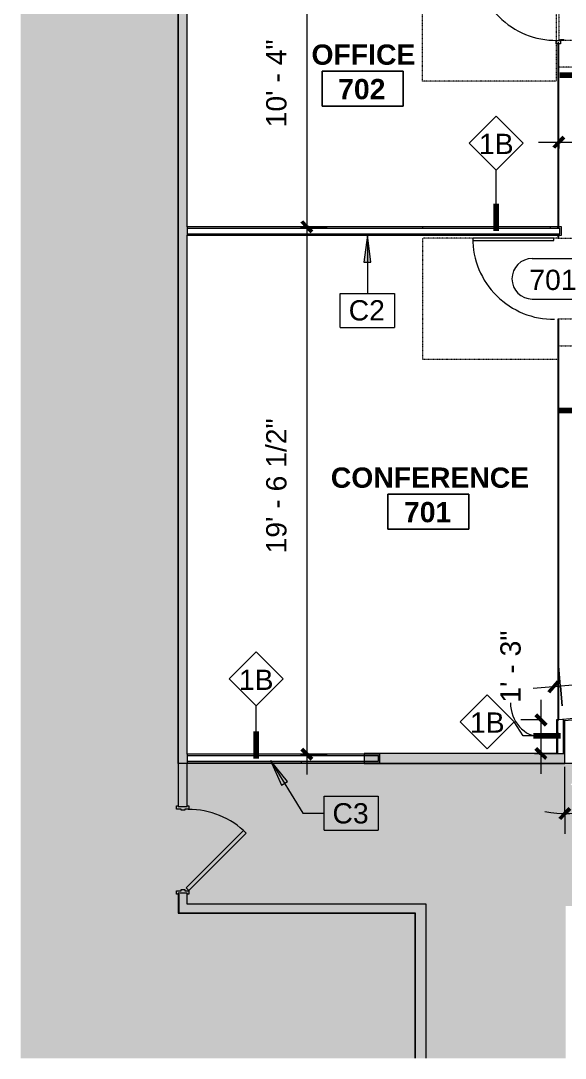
# Model space of a CAD drawing. Header units: inches. Extents: x 920 to 3122, y -545 to 2052.
# Drawn here: x 1658.6 to 1900.2, y 1170.4 to 1631.2 of the extents above; entities that cross this region are included whole.
import ezdxf

# ---------------------------------------------------------------- set-up
doc = ezdxf.new("R2010")
doc.units = ezdxf.units.IN
doc.header["$MEASUREMENT"] = 0
doc.linetypes.add('Dash 1_32_', pattern=[0.0625, 0.03125, -0.03125])
doc.linetypes.add('MN - Dash 1_32_', pattern=[0.0625, 0.03125, -0.03125])
for name, color, linetype, lineweight in [('A-ANNO-DIMS', 211, 'Continuous', 9), ('A-ANNO-DIMS-96', 211, 'Continuous', 9), ('A-ANNO-KEYN', 231, 'Continuous', 9), ('A-AREA-IDEN', 2, 'Continuous', 9), ('A-DETL', 90, 'Continuous', 9), ('A-DETL-GENF', 92, 'Continuous', 9), ('A-DOOR', 31, 'Continuous', 13), ('A-DOOR-IDEN', 31, 'Continuous', 9), ('A-GENM', 13, 'Dash 1_32_', 9), ('A-WALL', 113, 'Continuous', 13), ('A-WALL-IDEN', 211, 'Continuous', 9), ('A-WALL-PATT', 111, 'Continuous', 13), ('CORRIDOR', 7, 'Continuous', 9), ('I-WALL', 2, 'Continuous', 13), ('Victor Bldg - 7th Floor_LINK_dwg', 8, 'Continuous', 9)]:
    doc.layers.add(name, color=color, linetype=linetype, lineweight=lineweight)
doc.styles.add('Arial_1', font='arial.ttf', dxfattribs={"height": 9})
doc.styles.add('Swis721 Lt BT', font='swissl.ttf', dxfattribs={"height": 9})
doc.styles.add('Swis721 Lt BT_B', font='', dxfattribs={"height": 9})
doc.styles.get('Swis721 Lt BT_B').set_extended_font_data('Swis721 Lt BT', bold=True)
doc.dimstyles.new('OTJ_-_3_32__Linear__1_2__Tolerance', dxfattribs={"dimscale": 12, "dimtxt": 9.497835, "dimasz": 0.375, "dimexe": 0.75, "dimexo": 0.5, "dimgap": 0.5, "dimtad": 1, "dimdec": 1, "dimrnd": 0.5, "dimzin": 3, "dimdsep": 46, "dimlunit": 4, "dimtxsty": 'Swis721 Lt BT', "dimblk1": 'OBLIQUE', "dimblk2": 'OBLIQUE', "dimsah": 1, "dimcen": 0.09, "dimdle": 0.75, "dimazin": 0, "dimtfac": 1, "dimtdec": 4, "dimtix": 1, "dimtmove": 0, "dimatfit": 3, "dimfxl": 1, "dimtvp": 1, "dimfrac": 2, "dimtolj": 1, "dimtzin": 0, "dimarcsym": 2})
doc.dimstyles.new('OTJ_-_3_32__Linear__1_2__Tolerance_1', dxfattribs={"dimscale": 12, "dimtxt": 9.497835, "dimasz": 0.375, "dimexe": 0.75, "dimexo": 0.5, "dimgap": 0.5, "dimtad": 1, "dimdec": 1, "dimrnd": 0.5, "dimzin": 3, "dimdsep": 46, "dimlunit": 4, "dimtxsty": 'Swis721 Lt BT', "dimblk1": 'OBLIQUE', "dimblk2": 'OBLIQUE', "dimsah": 1, "dimcen": 0.09, "dimdle": 0.75, "dimazin": 0, "dimtfac": 1, "dimtdec": 4, "dimtix": 1, "dimtmove": 1, "dimatfit": 3, "dimfxl": 1, "dimtvp": 1, "dimfrac": 2, "dimtolj": 1, "dimtzin": 0, "dimarcsym": 2})
doc.dimstyles.new('OTJ_-_Angular_-_3_32_', dxfattribs={"dimscale": 12, "dimtxt": 9.497835, "dimasz": 0.375, "dimexe": 0.75, "dimexo": 0.5, "dimgap": 0.5, "dimtad": 1, "dimdec": 1, "dimrnd": 0.5, "dimzin": 3, "dimdsep": 46, "dimlunit": 4, "dimtxsty": 'Swis721 Lt BT', "dimblk1": 'OBLIQUE', "dimblk2": 'OBLIQUE', "dimsah": 1, "dimcen": 0.09, "dimdle": 0.75, "dimazin": 0, "dimtfac": 1, "dimtdec": 4, "dimtix": 1, "dimtmove": 0, "dimatfit": 3, "dimfxl": 1, "dimtvp": 1, "dimtfill": 1, "dimfrac": 2, "dimtolj": 1, "dimtzin": 0, "dimarcsym": 2})
pattern_1 = [(0, (1071.391, 0), (30.72, 7.68), [1.267, -21.773, 1.267, -21.773, -122.88]), (0, (1071.391, 0), (30.72, 7.68), [-46.08, 1.267, -44.813, 1.267, -21.773, -53.76]), (0, (1071.391, 0), (30.72, 7.68), [-115.2, 1.267, -14.093, 1.267, -37.133]), (120, (1082.911, 3.84), (-22.011075, 22.7643), [1.267, -21.773, 1.267, -21.773, -122.88]), (120, (1082.911, 3.84), (-22.011075, 22.7643), [-46.08, 1.267, -44.813, 1.267, -21.773, -53.76]), (120, (1082.911, 3.84), (-22.011075, 22.7643), [-115.2, 1.267, -14.093, 1.267, -37.133]), (240, (1086.751, 19.2), (-8.708925, -30.4443), [1.267, -21.773, 1.267, -21.773, -122.88]), (240, (1086.751, 19.2), (-8.708925, -30.4443), [-46.08, 1.267, -44.813, 1.267, -21.773, -53.76]), (240, (1086.751, 19.2), (-8.708925, -30.4443), [-115.2, 1.267, -14.093, 1.267, -37.133])]

# ---------------------------------------------------------------- blocks, each defined once
blk = doc.blocks.new('Door - Single - Solid Door-6976403-Level 07 CONSTRUCTION')
at = {"layer": 'A-DOOR'}
h = blk.add_hatch(color=250, dxfattribs=at)
h.paths.add_polyline_path([(-15.63, 2.66), (-15.63, 1.91), (-15.26, 1.91), (-15.26, -2.09), (-15.63, -2.09), (-15.63, -2.84), (-14.13, -2.84), (-14.13, -0.96), (-13.63, -0.96), (-13.63, 0.54), (-14.13, 0.54), (-14.13, 2.66), (-15.26, 2.66)], flags=0)
h.paths.add_polyline_path([(21.62, 0.54), (21.62, -0.96), (22.12, -0.96), (22.12, -2.84), (23.62, -2.84), (23.62, -2.09), (23.24, -2.09), (23.24, 1.91), (23.62, 1.91), (23.62, 2.66), (22.12, 2.66), (22.12, 0.54)], flags=0)
at = {"layer": 'A-DOOR', "color": 8, "lineweight": 20}
for p, q in [((-15.63, 2.66), (-14.13, 2.66)), ((-15.63, 1.91), (-15.63, 2.66)), ((-14.13, 2.66), (-14.13, 0.54)), ((-14.13, 0.54), (-13.63, 0.54)), ((-13.63, 0.54), (-13.63, -0.96)), ((21.62, 0.54), (22.12, 0.54)), ((21.62, -0.96), (21.62, 0.54)), ((22.12, 2.66), (23.62, 2.66)), ((22.12, 0.54), (22.12, 2.66)), ((23.62, 2.66), (23.62, 1.91)), ((-15.63, -2.84), (-15.63, -2.09)), ((-14.13, -2.84), (-15.63, -2.84)), ((-14.13, -0.96), (-14.13, -2.84)), ((-13.63, -0.96), (-14.13, -0.96)), ((-12.77, -1.6), (-14.01, -2.84)), ((-14.01, -2.84), (11.45, -28.29)), ((12.69, -27.06), (-12.77, -1.6)), ((22.12, -0.96), (21.62, -0.96)), ((22.12, -2.84), (22.12, -0.96)), ((23.62, -2.84), (22.12, -2.84)), ((23.62, -2.09), (23.62, -2.84)), ((11.45, -28.29), (12.69, -27.06))]:
    blk.add_line(p, q, dxfattribs=at)
at = {"layer": 'A-DOOR', "lineweight": 9}
blk.add_arc((-14.01, -2.84), 36, 315, 0.5, dxfattribs=at)
blk = doc.blocks.new('Victor Bldg - 7th Floor_LINK_dwg-6972240-Level 07 CONSTRUCTION')
at = {"layer": 'CORRIDOR'}
blk.add_line((661.06, 1238.77), (661.06, 1243.29), dxfattribs=at)
at = {"layer": 'CORRIDOR', "flags": 128}
for points in [[(657.31, 1243.29), (657.31, 1235.02), (762.27, 1235.02), (762.27, 1170.4)], [(767.14, 1170.4), (767.14, 1238.77), (661.06, 1238.77)]]:
    blk.add_lwpolyline(points, dxfattribs=at)
blk = doc.blocks.new('Door - Single - Full Lite-7789768-Level 07 CONSTRUCTION')
at = {"layer": 'A-DOOR', "linetype": 'MN - Dash 1_32_', "lineweight": 9}
for p, q in [((21.87, 48.16), (-14.13, 48.16)), ((-14.13, 48.16), (-14.13, 0.16)), ((21.87, 48.16), (33.87, 48.16)), ((21.87, 0.16), (21.87, 48.16)), ((33.87, 48.16), (33.87, 0.16)), ((-14.13, 0.16), (21.87, 0.16)), ((-13.88, -60.3), (-13.88, -1.05)), ((-13.88, -1.05), (40.12, -1.05)), ((40.12, -1.05), (40.12, -60.3)), ((40.12, -60.3), (-13.88, -60.3))]:
    blk.add_line(p, q, dxfattribs=at)
at = {"layer": 'A-DOOR', "lineweight": 9}
for p, q in [((-15.51, 0.87), (-14.13, 0.87)), ((-14.13, 2.33), (-13.63, 2.33)), ((-14.13, 0.87), (-14.13, 2.33)), ((-14.13, 0.83), (-14.13, -1.05)), ((-13.63, 0.83), (-14.13, 0.83)), ((-13.63, 2.33), (-13.63, 0.83)), ((21.62, 2.33), (22.12, 2.33)), ((21.62, 0.83), (21.62, 2.33)), ((22.12, 0.83), (21.62, 0.83)), ((22.12, 2.33), (22.12, 0.87)), ((22.12, 0.87), (23.49, 0.87)), ((22.12, -1.05), (22.12, 0.83)), ((23.49, 0.87), (23.49, 0.16)), ((-14.13, -1.05), (-15.51, -1.05)), ((23.49, -1.05), (22.12, -1.05)), ((23.49, -0.34), (23.49, -1.05))]:
    blk.add_line(p, q, dxfattribs=at)
at = {"layer": 'A-DOOR'}
for p, q in [((-12.26, -1.05), (-14.01, -1.05)), ((-14.01, -1.05), (-14.01, -37.05)), ((-12.26, -37.05), (-12.26, -1.05)), ((-14.01, -37.05), (-12.26, -37.05))]:
    blk.add_line(p, q, dxfattribs=at)
at = {"layer": 'A-DOOR', "lineweight": 9}
blk.add_arc((-14.01, -1.05), 36, 270, 0.5, dxfattribs=at)
blk = doc.blocks.new('Door - Glass Single - Patch - Short Handle-7789788-Level 07 CONSTRUCTION')
at = {"layer": 'A-DOOR', "lineweight": 20}
for p, q in [((17, 38), (17, 2)), ((18, 38), (17, 38)), ((18, 2), (18, 38)), ((17, 2), (18, 2))]:
    blk.add_line(p, q, dxfattribs=at)
at = {"layer": 'A-DOOR', "lineweight": 9}
blk.add_arc((18, 2), 36, 90, 180.5, dxfattribs=at)
at = {"layer": 'A-GENM'}
for p, q in [((-35.81, 60.06), (18, 60.06)), ((-35.81, 0.25), (-35.81, 60.06)), ((18, 0.25), (18, 60.06)), ((17.97, 0.25), (18, 0.25)), ((-29.81, -0.25), (-29.81, -48.06)), ((-17.81, -0.25), (-17.81, -48.06)), ((17.97, -0.25), (18, -0.25)), ((18, -0.25), (18, -48.06)), ((-17.81, -48.06), (-29.81, -48.06)), ((-17.81, -48.06), (18, -48.06))]:
    blk.add_line(p, q, dxfattribs=at)
blk = doc.blocks.new('Room Tag - Room Name and Number-3379422-Level 07 CONSTRUCTION')
at = {"layer": 'A-AREA-IDEN'}
for p, q in [((-0.1881, -0.1636), (-0.1881, -0.0018)), ((-0.1881, -0.0018), (0.1869, -0.0018)), ((0.1869, -0.0018), (-0.1881, -0.0018)), ((-0.1881, -0.0018), (-0.1881, -0.1636)), ((0.1869, -0.0018), (0.1869, -0.1636)), ((0.1869, -0.1636), (0.1869, -0.0018)), ((0.1869, -0.1636), (-0.1881, -0.1636)), ((-0.1881, -0.1636), (0.1869, -0.1636))]:
    blk.add_line(p, q, dxfattribs=at)
blk = doc.blocks.new('Wall Tag - 1_4_-62626-Level 07 CONSTRUCTION')
at = {"layer": 'A-WALL-IDEN'}
for p, q in [((-0.125, 0), (0, 0.125)), ((0, 0.125), (0.125, 0)), ((-0.125, 0), (0, -0.125)), ((0, -0.125), (0.125, 0))]:
    blk.add_line(p, q, dxfattribs=at)
blk = doc.blocks.new('DIMBLOCK8-Level 07 CONSTRUCTION')
at = {"layer": 'A-ANNO-DIMS-96', "transparency": 16777216}
for p, q in [((1897.39, 1574.37), (1897.39, 1586.19)), ((1969.39, 1576.88), (1969.39, 1586.19)), ((1888.39, 1577.19), (1978.39, 1577.19)), ((1897.39, 1577.19), (1897.39, 1574.37)), ((1969.39, 1577.19), (1969.39, 1576.88))]:
    blk.add_line(p, q, dxfattribs=at)
at = {"layer": 'A-ANNO-DIMS-96', "lineweight": 50, "transparency": 16777216}
for p, q in [((1897.39, 1577.19), (1895.14, 1574.94)), ((1897.39, 1577.19), (1899.64, 1579.44)), ((1969.39, 1577.19), (1967.14, 1574.94)), ((1969.39, 1577.19), (1971.64, 1579.44))]:
    blk.add_line(p, q, dxfattribs=at)
at = {"layer": 'A-ANNO-DIMS-96', "color": 0, "transparency": 16777216, "insert": (1918.84, 1595.2), "char_height": 9, "width": 34.9159, "attachment_point": 1, "line_spacing_factor": 1.005062, "style": 'Swis721 Lt BT'}
blk.add_mtext('6\' - 0"', dxfattribs=at)
blk = doc.blocks.new('_Oblique')
at = {"color": 0, "linetype": 'ByBlock', "lineweight": -2}
blk.add_line((-0.5, -0.5), (0.5, 0.5), dxfattribs=at)
blk = doc.blocks.new('Door Tag - Door Tag-41184-Level 07 CONSTRUCTION')
at = {"layer": 'A-DOOR-IDEN'}
for p, q in [((-0.09375, 0.09375), (0.09375, 0.09375)), ((-0.09375, -0.09375), (0.09375, -0.09375))]:
    blk.add_line(p, q, dxfattribs=at)
for centre, start, end in [((-0.09375, 0), 90, 270), ((0.09375, 0), 270, 90)]:
    blk.add_arc(centre, 0.09375, start, end, dxfattribs=at)
blk = doc.blocks.new('DIMBLOCK14-Level 07 CONSTRUCTION')
at = {"layer": 'A-ANNO-DIMS-96', "transparency": 16777216}
for p, q in [((1785.52, 1672.69), (1785.52, 1530.69)), ((1782.7, 1663.69), (1794.52, 1663.69)), ((1785.52, 1663.69), (1782.7, 1663.69)), ((1782.7, 1539.69), (1794.52, 1539.69)), ((1785.52, 1539.69), (1782.7, 1539.69))]:
    blk.add_line(p, q, dxfattribs=at)
at = {"layer": 'A-ANNO-DIMS-96', "lineweight": 50, "transparency": 16777216}
for p, q in [((1785.52, 1663.69), (1783.27, 1665.94)), ((1785.52, 1663.69), (1787.77, 1661.44)), ((1785.52, 1539.69), (1783.27, 1541.94)), ((1785.52, 1539.69), (1787.77, 1537.44))]:
    blk.add_line(p, q, dxfattribs=at)
at = {"layer": 'A-ANNO-DIMS-96', "color": 0, "transparency": 16777216, "insert": (1767.5, 1583.82), "char_height": 9, "width": 42.8759, "attachment_point": 1, "rotation": 90, "line_spacing_factor": 1.005062, "style": 'Swis721 Lt BT'}
blk.add_mtext('10\' - 4"', dxfattribs=at)
blk = doc.blocks.new('DIMBLOCK15-Level 07 CONSTRUCTION')
at = {"layer": 'A-ANNO-DIMS-96', "transparency": 16777216}
for p, q in [((1785.52, 1548.69), (1785.52, 1296.41)), ((1782.7, 1539.69), (1794.52, 1539.69)), ((1785.52, 1539.69), (1782.7, 1539.69)), ((1782.7, 1305.41), (1794.52, 1305.41)), ((1785.52, 1305.41), (1782.7, 1305.41))]:
    blk.add_line(p, q, dxfattribs=at)
at = {"layer": 'A-ANNO-DIMS-96', "lineweight": 50, "transparency": 16777216}
for p, q in [((1785.52, 1539.69), (1783.27, 1541.94)), ((1785.52, 1539.69), (1787.77, 1537.44)), ((1785.52, 1305.41), (1783.27, 1307.66)), ((1785.52, 1305.41), (1787.77, 1303.16))]:
    blk.add_line(p, q, dxfattribs=at)
at = {"layer": 'A-ANNO-DIMS-96', "color": 0, "transparency": 16777216, "insert": (1767.5, 1394.58), "char_height": 9, "width": 67.118, "attachment_point": 1, "rotation": 90, "line_spacing_factor": 1.005062, "style": 'Swis721 Lt BT'}
blk.add_mtext('19\' - 6 1/2"', dxfattribs=at)
blk = doc.blocks.new('Keynote Tag - Keynote Number - Boxed-135510-Level 07 CONSTRUCTION')
at = {"layer": 'A-ANNO-KEYN'}
for p, q in [((-0.125, -0.0792), (-0.125, 0.0781)), ((-0.125, 0.0781), (0.125, 0.0781)), ((0.125, 0.0781), (0.125, -0.0792)), ((-0.125, -0.0792), (0.125, -0.0792))]:
    blk.add_line(p, q, dxfattribs=at)
blk = doc.blocks.new('DIMBLOCK22-Level 07 CONSTRUCTION')
at = {"layer": 'A-ANNO-DIMS-96', "transparency": 16777216}
for p, q in [((2047.7, 1339.9), (2046.15, 1357.61)), ((2055.9, 1349.43), (1886.01, 1334.56)), ((2046.94, 1348.64), (2047.7, 1339.9)), ((1898.87, 1326.88), (1897.32, 1344.59)), ((1898.1, 1335.62), (1898.87, 1326.88))]:
    blk.add_line(p, q, dxfattribs=at)
at = {"layer": 'A-ANNO-DIMS-96', "lineweight": 50, "transparency": 16777216}
for p, q in [((2046.94, 1348.64), (2048.98, 1351.08)), ((2046.94, 1348.64), (2044.89, 1346.2)), ((1894.98, 1335.35), (1897.02, 1337.78)), ((1894.98, 1335.35), (1892.93, 1332.91))]:
    blk.add_line(p, q, dxfattribs=at)
at = {"layer": 'A-ANNO-DIMS-96', "color": 0, "transparency": 16777216, "insert": (1941.53, 1357.5), "char_height": 9, "width": 67.118, "attachment_point": 1, "rotation": 5, "line_spacing_factor": 1.005062, "style": 'Swis721 Lt BT'}
blk.add_mtext('12\' - 8 1/2"', dxfattribs=at)
blk = doc.blocks.new('DIMBLOCK26-Level 07 CONSTRUCTION')
at = {"layer": 'A-ANNO-DIMS-96', "transparency": 16777216}
for p, q in [((1889.44, 1329.63), (1889.44, 1296.78)), ((1890.27, 1320.63), (1880.44, 1320.63)), ((1889.44, 1320.63), (1890.27, 1320.63)), ((1886.62, 1305.78), (1898.44, 1305.78)), ((1889.44, 1305.78), (1886.62, 1305.78))]:
    blk.add_line(p, q, dxfattribs=at)
at = {"layer": 'A-ANNO-DIMS-96', "lineweight": 50, "transparency": 16777216}
for p, q in [((1889.44, 1320.63), (1887.19, 1322.88)), ((1889.44, 1320.63), (1891.69, 1318.38)), ((1889.44, 1305.78), (1887.19, 1308.03)), ((1889.44, 1305.78), (1891.69, 1303.53))]:
    blk.add_line(p, q, dxfattribs=at)
at = {"layer": 'A-ANNO-DIMS-96', "transparency": 16777216}
blk.add_ellipse((1889.44, 1328.3), major_axis=(0, 15.1), ratio=0.896569, start_param=1.570796, end_param=3.141593, dxfattribs=at)
at = {"layer": 'A-ANNO-DIMS-96', "color": 0, "transparency": 16777216, "insert": (1871.42, 1328.3), "char_height": 9, "width": 34.9159, "attachment_point": 1, "rotation": 90, "line_spacing_factor": 1.005062, "style": 'Swis721 Lt BT'}
blk.add_mtext('1\' - 3"', dxfattribs=at)
blk = doc.blocks.new('DIMBLOCK29-Level 07 CONSTRUCTION')
at = {"layer": 'A-ANNO-DIMS-96', "transparency": 16777216}
for p, q in [((1941.27, 1324.06), (1932.31, 1323.28)), ((1941.27, 1324.06), (1953.23, 1325.11)), ((1900.02, 1279.04), (1900.02, 1299.78)), ((1900.02, 1279.04), (1900.02, 1279.04)), ((1900.02, 1279.04), (1900.02, 1270.04))]:
    blk.add_line(p, q, dxfattribs=at)
at = {"layer": 'A-ANNO-DIMS-96', "lineweight": 50, "transparency": 16777216}
for p, q in [((1941.27, 1324.06), (1938.84, 1326.11)), ((1941.27, 1324.06), (1943.71, 1322.02)), ((1900.02, 1279.04), (1902.27, 1281.29)), ((1900.02, 1279.04), (1897.77, 1276.79))]:
    blk.add_line(p, q, dxfattribs=at)
at = {"layer": 'A-ANNO-DIMS-96', "transparency": 16777216}
for start, end in [(257.5492, 17.4508), (270, 5)]:
    blk.add_arc((1900.02, 1320.45), 41.42, start, end, dxfattribs=at)
at = {"layer": 'A-ANNO-DIMS-96', "color": 0, "transparency": 16777216, "insert": (1905.81, 1292.14), "char_height": 9, "width": 40.705, "attachment_point": 1, "rotation": 47.5, "line_spacing_factor": 1.005062, "style": 'Swis721 Lt BT', "bg_fill": 3, "box_fill_scale": 1.25, "bg_fill_color": 256, "bg_fill_true_color": 13158600, "bg_fill_transparency": 0}
blk.add_mtext('95.00°', dxfattribs=at)

msp = doc.modelspace()

# ---------------------------------------------------------------- hatches: boundary and pattern name
at = {"layer": 'A-ANNO-KEYN'}
for points in [[(1812.4023, 1535.9677), (1810.8225, 1523.9677), (1813.9821, 1523.9677)], [(1769.4224, 1302.6605), (1774.3429, 1291.6023), (1777.0373, 1293.2526)]]:
    msp.add_hatch(color=256, dxfattribs=at).paths.add_polyline_path(points, flags=0)
at = {"layer": 'A-DETL-GENF'}
h = msp.add_hatch(color=9, dxfattribs=at)
h.paths.add_polyline_path([(1726.7265, 1170.398), (1833.5018, 1170.398), (1833.5018, 1234.8988), (1728.4834, 1234.8988), (1728.4834, 1243.2738), (1727.7334, 1243.2738), (1727.7334, 1244.7738), (1729.8584, 1244.7738), (1729.8584, 1245.2738), (1731.3584, 1245.2738), (1731.3584, 1244.7738), (1733.2334, 1244.7738), (1733.2334, 1243.2738), (1732.4834, 1243.2738), (1732.4834, 1238.8988), (1838.5018, 1238.8988), (1838.5018, 1170.398), (1900.3907, 1170.398), (1900.3907, 1238), (2355.3076, 1238), (2355.3076, 1301.2804), (1732.4834, 1301.2804), (1732.4834, 1282.5238), (1733.2334, 1282.5238), (1733.2334, 1281.0238), (1731.3584, 1281.0238), (1731.3584, 1280.5238), (1729.8584, 1280.5238), (1729.8584, 1281.0238), (1727.7334, 1281.0238), (1727.7334, 1282.5238), (1728.4834, 1282.5238), (1728.4621, 2035.5), (1658.6116, 2035.5), (1658.6116, 1170.398), (1709.263, 1170.398)], flags=0)
h.paths.add_polyline_path([(2272.5157, 1305.7804), (2355.3076, 1305.7804), (2355.3076, 1348.5304), (2310.2657, 1348.5304), (2310.2657, 1347.7804), (2308.7657, 1347.7804), (2308.7657, 1349.9054), (2308.2657, 1349.9054), (2308.2657, 1351.4054), (2308.7657, 1351.4054), (2308.7657, 1353.2804), (2310.2657, 1353.2804), (2310.2657, 1352.5304), (2355.3076, 1352.5304), (2355.3076, 1761.5841), (2204.3907, 1761.5841), (2204.3907, 1352.5304), (2271.0157, 1352.5304), (2271.0157, 1353.2804), (2272.5157, 1353.2804), (2272.5157, 1351.4054), (2273.0157, 1351.4054), (2273.0157, 1349.9054), (2272.5157, 1349.9054), (2272.5157, 1347.7804), (2271.0157, 1347.7804), (2271.0157, 1348.5304), (2204.3907, 1348.5304), (2204.3907, 1305.7804), (2271.3907, 1305.7804)], flags=0)
h.paths.add_polyline_path([(2355.3076, 1765.0841), (2355.3076, 2035.5), (2276.3907, 2035.5), (2276.3907, 1829.3138), (2350.3907, 1829.3138), (2350.3907, 1828.8138), (2276.3907, 1828.8179), (2276.3907, 1765.0841), (2350.3907, 1765.0841)], flags=0)
at = {"layer": 'A-WALL-PATT', "lineweight": 9}
h = msp.add_hatch(color=7, dxfattribs=at)
h.paths.add_polyline_path([(1732.4834, 1234.8988), (1732.4834, 1243.6488), (1728.4834, 1243.6488), (1728.4834, 1234.8988), (1731.996, 1234.8988)], flags=0)
h.paths.add_polyline_path([(1732.4834, 1282.1488), (1732.4834, 2035.4291), (1728.4834, 2035.4291), (1728.4834, 1282.1488)], flags=0)
h = msp.add_hatch(dxfattribs=at)
h.set_pattern_fill('FP_2', color=256, style=0, pattern_type=2)
h.set_pattern_definition(pattern_1)
h.paths.add_polyline_path([(1897.8584, 1536.5625), (1898.4834, 1536.5686), (1898.4834, 1539.6875), (1897.3907, 1539.6875), (1897.3907, 1539.0625), (1897.8584, 1539.0625), (1897.8584, 1536.5662)], flags=0)
h.paths.add_polyline_path([(1896.8907, 1539.0625), (1896.8907, 1539.6875), (1732.4834, 1539.6875), (1732.4834, 1539.0625), (1832.7856, 1539.0625)], flags=0)
h = msp.add_hatch(dxfattribs=at)
h.set_pattern_fill('FP_2', color=256, style=0, pattern_type=2)
h.set_pattern_definition(pattern_1)
h.paths.add_polyline_path([(1896.8907, 1535.9375), (1896.8907, 1536.5625), (1732.4834, 1536.5625), (1732.4834, 1535.9375), (1832.7856, 1535.9375)], flags=0)
h.paths.add_polyline_path([(1897.3907, 1535.9375), (1898.4834, 1535.9375), (1898.4834, 1536.5625), (1897.3907, 1536.5625)], flags=0)
h = msp.add_hatch(dxfattribs=at)
h.set_pattern_fill('FP_2', color=256, style=0, pattern_type=2)
h.set_pattern_definition(pattern_1)
h.paths.add_polyline_path([(1896.2657, 1305.7804), (1896.8907, 1305.7804), (1896.8907, 1320.6808), (1896.2657, 1320.6261), (1896.2657, 1306.6804)], flags=0)
for points in [[(1838.5018, 1301.2804), (1900.0157, 1301.2804), (1900.0157, 1305.7804), (1810.9182, 1305.7804), (1810.9182, 1301.2804), (1833.5018, 1301.2804)], [(1833.5018, 1234.8988), (1838.5018, 1234.8988), (1838.5018, 1238.8988), (1732.4834, 1238.8988), (1732.4834, 1234.8988), (1832.7856, 1234.8988)], [(1838.5018, 1170.398), (1838.5018, 1234.8988), (1833.5018, 1234.8988), (1833.5018, 1170.398)]]:
    msp.add_hatch(color=7, dxfattribs=at).paths.add_polyline_path(points, flags=0)
h = msp.add_hatch(dxfattribs=at)
h.set_pattern_fill('FP_2', color=256, style=0, pattern_type=2)
h.set_pattern_definition(pattern_1)
h.paths.add_polyline_path([(1810.9182, 1301.6554), (1810.9182, 1302.2804), (1732.4834, 1302.2804), (1732.4834, 1301.6554)], flags=0)

# ---------------------------------------------------------------- linework, layer by layer
at = {"layer": 'A-ANNO-KEYN'}
for p, q in [((1812.4023, 1535.9677), (1810.8225, 1523.9677)), ((1813.9821, 1523.9677), (1812.4023, 1535.9677)), ((1812.4023, 1535.9677), (1812.4023, 1510.1007)), ((1810.8225, 1523.9677), (1813.9821, 1523.9677)), ((1769.4224, 1302.6605), (1774.3429, 1291.6023)), ((1777.0373, 1293.2526), (1769.4224, 1302.6605)), ((1769.4224, 1302.6605), (1783.8115, 1279.1681)), ((1774.3429, 1291.6023), (1777.0373, 1293.2526)), ((1783.8115, 1279.1681), (1793.2084, 1279.1681))]:
    msp.add_line(p, q, dxfattribs=at)
at = {"layer": 'A-DETL'}
for p, q in [((1728.4834, 1301.2804), (1728.4834, 2035.5)), ((2204.3907, 1301.2804), (1728.4834, 1301.2804))]:
    msp.add_line(p, q, dxfattribs=at)
at = {"layer": 'A-WALL', "color": 8, "lineweight": 20}
for p, q in [((1728.4834, 2035.4291), (1728.4834, 1282.1488)), ((1732.4834, 1539.6875), (1732.4834, 1659.9375)), ((1732.4834, 1305.4054), (1732.4834, 1535.9375)), ((1896.2657, 1305.7804), (1810.9182, 1305.7804)), ((1810.9182, 1305.7804), (1810.9182, 1301.2804)), ((1900.0157, 1301.2804), (1900.0157, 1305.7804)), ((1732.4834, 1282.1488), (1732.4834, 1301.6554)), ((1810.9182, 1301.2804), (1900.0157, 1301.2804)), ((1728.4834, 1282.1488), (1732.4834, 1282.1488)), ((1732.4834, 1243.6488), (1728.4834, 1243.6488)), ((1728.4834, 1243.6488), (1728.4834, 1234.8988)), ((1732.4834, 1238.8988), (1732.4834, 1243.6488)), ((1728.4834, 1234.8988), (1833.5018, 1234.8988)), ((1838.5018, 1238.8988), (1732.4834, 1238.8988)), ((1838.5018, 1234.8988), (1838.5018, 1238.8988))]:
    msp.add_line(p, q, dxfattribs=at)
at = {"layer": 'A-WALL'}
for p, q in [((1732.4834, 1539.6875), (1732.4834, 1535.9375)), ((1732.4834, 1539.0625), (1897.8584, 1539.0625)), ((1896.8907, 1539.0625), (1896.8907, 1539.6875)), ((1897.3907, 1539.0625), (1897.3907, 1539.6875)), ((1897.8584, 1536.5625), (1897.8584, 1539.0625)), ((1732.4834, 1536.5625), (1897.8584, 1536.5625)), ((1896.8907, 1535.9375), (1896.8907, 1536.5625)), ((1897.3907, 1535.9375), (1897.3907, 1536.5625)), ((1896.8907, 1320.6808), (1897.3907, 1320.7245)), ((1896.8907, 1305.7804), (1896.8907, 1320.6808)), ((1899.3907, 1305.7804), (1899.3907, 1320.8995)), ((1899.3907, 1320.3976), (1900.0157, 1320.4523)), ((1732.4834, 1305.4054), (1732.4834, 1301.6554)), ((1732.4834, 1304.7804), (1817.3584, 1304.7804)), ((1817.3584, 1302.2804), (1817.3584, 1304.7804)), ((1896.2657, 1305.7804), (1900.0157, 1305.7804)), ((1732.4834, 1302.2804), (1817.3584, 1302.2804))]:
    msp.add_line(p, q, dxfattribs=at)
at = {"layer": 'A-WALL-IDEN', "lineweight": 90}
for p, q in [((1897.8613, 1606.9165), (1909.8613, 1606.9165)), ((1869.564, 1537.8125), (1869.564, 1549.8125)), ((1896.9148, 1458.0579), (1908.9148, 1458.0579)), ((1763.0303, 1303.5304), (1763.0303, 1315.5304)), ((1898.1407, 1313.6091), (1886.1407, 1313.6091))]:
    msp.add_line(p, q, dxfattribs=at)
at = {"layer": 'A-WALL-IDEN'}
for p, q in [((1897.8613, 1606.9165), (1912.2045, 1606.9165)), ((1869.564, 1537.8125), (1869.564, 1564.8354)), ((1896.9148, 1458.0579), (1915.1407, 1458.0579)), ((1763.0303, 1303.5304), (1763.0303, 1326.8493)), ((1881.4971, 1313.6091), (1877.564, 1319.8493)), ((1898.1407, 1313.6091), (1881.4971, 1313.6091))]:
    msp.add_line(p, q, dxfattribs=at)
at = {"layer": 'I-WALL'}
for p, q in [((1896.8907, 1621.3125), (1896.8907, 1539.6875)), ((1897.3907, 1621.3125), (1896.8907, 1621.3125)), ((1897.3907, 1539.6875), (1897.3907, 1621.3125)), ((1896.8907, 1539.6875), (1732.4834, 1539.6875)), ((1898.4834, 1539.6875), (1897.3907, 1539.6875)), ((1898.4834, 1535.9375), (1898.4834, 1539.6875)), ((1732.4834, 1535.9375), (1896.8907, 1535.9375)), ((1896.8907, 1535.9375), (1896.8907, 1534.5625)), ((1896.8907, 1534.5625), (1897.3907, 1534.5625)), ((1897.3907, 1535.9375), (1898.4834, 1535.9375)), ((1897.3907, 1534.5625), (1897.3907, 1535.9375)), ((1896.8907, 1498.5625), (1896.8907, 1320.6808)), ((1897.3907, 1498.5625), (1896.8907, 1498.5625)), ((1897.3907, 1320.7245), (1897.3907, 1498.5625)), ((2000.1246, 1329.7126), (1897.3907, 1320.7245)), ((1900.0157, 1320.4523), (2000.1682, 1329.2145)), ((1896.8907, 1320.6808), (1896.2657, 1320.6261)), ((1896.2657, 1320.6261), (1896.2657, 1305.7804)), ((1900.0157, 1305.7804), (1900.0157, 1320.4523)), ((1817.9834, 1305.4054), (1732.4834, 1305.4054)), ((1817.9834, 1301.6554), (1817.9834, 1305.4054)), ((1732.4834, 1301.6554), (1817.9834, 1301.6554))]:
    msp.add_line(p, q, dxfattribs=at)
at = {"layer": 'I-WALL', "color": 8, "lineweight": 20}
for p, q in [((1833.5018, 1234.8988), (1833.5018, 1170.398)), ((1838.5018, 1170.398), (1838.5018, 1234.8988))]:
    msp.add_line(p, q, dxfattribs=at)

# ---------------------------------------------------------------- block references
at = {"layer": 'A-ANNO-KEYN', "xscale": 95.99999999999994, "yscale": 95.99999999999994, "zscale": 95.99999999999994}
for p in [(1812.4023, 1502.6007), (1805.2084, 1279.2219)]:
    msp.add_blockref('Keynote Tag - Keynote Number - Boxed-135510-Level 07 CONSTRUCTION', p, dxfattribs=at)
at = {"layer": 'A-AREA-IDEN', "xscale": 95.99999999999994, "yscale": 95.99999999999994, "zscale": 95.99999999999994}
for p in [(1810.3431, 1608.9054), (1839.5509, 1421.0417)]:
    msp.add_blockref('Room Tag - Room Name and Number-3379422-Level 07 CONSTRUCTION', p, dxfattribs=at)
at = {"layer": 'A-DOOR'}
for name, p, rotation in [('Door - Single - Full Lite-7789768-Level 07 CONSTRUCTION', (1897.2295, 1644.4316), 269.9999999999999), ('Door - Glass Single - Patch - Short Handle-7789788-Level 07 CONSTRUCTION', (1897.1407, 1516.5625), 90), ('Door - Single - Solid Door-6976403-Level 07 CONSTRUCTION', (1730.3947, 1258.9047), 89.99999999999991)]:
    msp.add_blockref(name, p, dxfattribs=dict(at, rotation=rotation))
at = {"layer": 'A-DOOR-IDEN', "xscale": 95.99999999999994, "yscale": 95.99999999999994, "zscale": 95.99999999999994}
msp.add_blockref('Door Tag - Door Tag-41184-Level 07 CONSTRUCTION', (1894.564, 1516.5625), dxfattribs=at)
at = {"layer": 'A-WALL-IDEN', "xscale": 95.99999999999994, "yscale": 95.99999999999994, "zscale": 95.99999999999994}
for p in [(1869.564, 1576.8354), (1763.0303, 1338.8493), (1865.564, 1319.8493)]:
    msp.add_blockref('Wall Tag - 1_4_-62626-Level 07 CONSTRUCTION', p, dxfattribs=at)
at = {"layer": 'Victor Bldg - 7th Floor_LINK_dwg', "color": 7}
msp.add_blockref('Victor Bldg - 7th Floor_LINK_dwg-6972240-Level 07 CONSTRUCTION', (1071.3907, 0), dxfattribs=at)

# ---------------------------------------------------------------- texts
at = {"layer": 'A-ANNO-KEYN', "char_height": 9, "width": 19.695, "attachment_point": 1, "style": 'Arial_1'}
for s, insert in [('C2', (1804.1166, 1507.0525)), ('C3', (1796.9227, 1283.6737))]:
    msp.add_mtext(s, dxfattribs=dict(at, insert=insert))
at = {"layer": 'A-AREA-IDEN', "char_height": 9, "attachment_point": 1, "style": 'Swis721 Lt BT_B'}
for s, insert, width in [('OFFICE', (1787.6011, 1620.6218), 54.843), ('702', (1799.4473, 1605.3032), 25.452), ('CONFERENCE', (1796.1916, 1432.7581), 104.838), ('701', (1828.6551, 1417.4395), 25.452)]:
    msp.add_mtext(s, dxfattribs=dict(at, insert=insert, width=width))
at = {"layer": 'A-DOOR-IDEN', "insert": (1884.2613, 1520.5844), "char_height": 9, "width": 24.543, "attachment_point": 1, "style": 'Swis721 Lt BT'}
msp.add_mtext('701', dxfattribs=at)
at = {"layer": 'A-WALL-IDEN', "char_height": 9, "width": 18.18, "attachment_point": 1, "style": 'Swis721 Lt BT'}
for insert in [(1861.9005, 1580.9603), (1755.3668, 1342.9742), (1857.9005, 1323.9742)]:
    msp.add_mtext('1B', dxfattribs=dict(at, insert=insert))

# ---------------------------------------------------------------- dimensions: what is measured, and where the dimension line sits
at = {"layer": 'A-ANNO-DIMS'}
for base, p1, p2, angle, override, picture, middle in [((1785.5189, 1539.6875), (1788.7009, 1663.6875), (1788.7009, 1539.6875), 90, {"dimpost": '<>', "dimfxl": 124}, 'DIMBLOCK14-Level 07 CONSTRUCTION', (1774.8936, 1601.6875)), ((1785.5189, 1305.4054), (1788.7009, 1539.6875), (1788.7009, 1305.4054), 90, {"dimpost": '<>', "dimfxl": 234.282132}, 'DIMBLOCK15-Level 07 CONSTRUCTION', (1774.3773, 1422.5464)), ((1898.1028, 1335.6201), (2048.2263, 1333.9209), (1899.3907, 1320.8995), 5, {"dimpost": '<>', "dimfxl": 149.404084}, 'DIMBLOCK22-Level 07 CONSTRUCTION', (1971.5496, 1353.23))]:
    dim = msp.add_linear_dim(base=base, p1=p1, p2=p2, angle=angle, dimstyle='OTJ_-_3_32__Linear__1_2__Tolerance', override=override, dxfattribs=at)
    dim.commit()
    dim.dimension.update_dxf_attribs({"geometry": picture, "text_midpoint": middle})
dim = msp.add_linear_dim(base=(1969.3907, 1577.1871), p1=(1897.3907, 1580.3691), p2=(1969.3907, 1570.875), dimstyle='OTJ_-_3_32__Linear__1_2__Tolerance', override={"dimpost": '<>', "dimfxl": 72.62326}, dxfattribs=at)
dim.commit()
dim.dimension.update_dxf_attribs({"geometry": 'DIMBLOCK8-Level 07 CONSTRUCTION', "text_midpoint": (1933.3907, 1587.8124)})
dim = msp.add_linear_dim(base=(1889.4377, 1305.7804), p1=(1896.2657, 1320.6261), p2=(1892.6197, 1305.7804), angle=90, dimstyle='OTJ_-_3_32__Linear__1_2__Tolerance_1', override={"dimpost": '<>', "dimfxl": 15.286913}, dxfattribs=at)
dim.commit()
dim.dimension.update_dxf_attribs({"geometry": 'DIMBLOCK26-Level 07 CONSTRUCTION', "text_midpoint": (1877.4225, 1345.7609), "dimtype": 128, "text_rotation": 90})

# ---------------------------------------------------------------- next in the draw order: dimensions: what is measured, and where the dimension line sits
dim = msp.add_angular_dim_3p(base=(1921.7581, 1285.2025), center=(1900.0157, 1320.4523), p1=(1900.0157, 1305.7804), p2=(1959.2055, 1325.6307), dimstyle='OTJ_-_Angular_-_3_32_', override={"dimpost": '<>', "dimfxl": 62.429718}, dxfattribs=at)
dim.commit()
dim.dimension.update_dxf_attribs({"geometry": 'DIMBLOCK29-Level 07 CONSTRUCTION', "text_midpoint": (1922.717, 1299.6504)})

doc.saveas('drawing.dxf')
